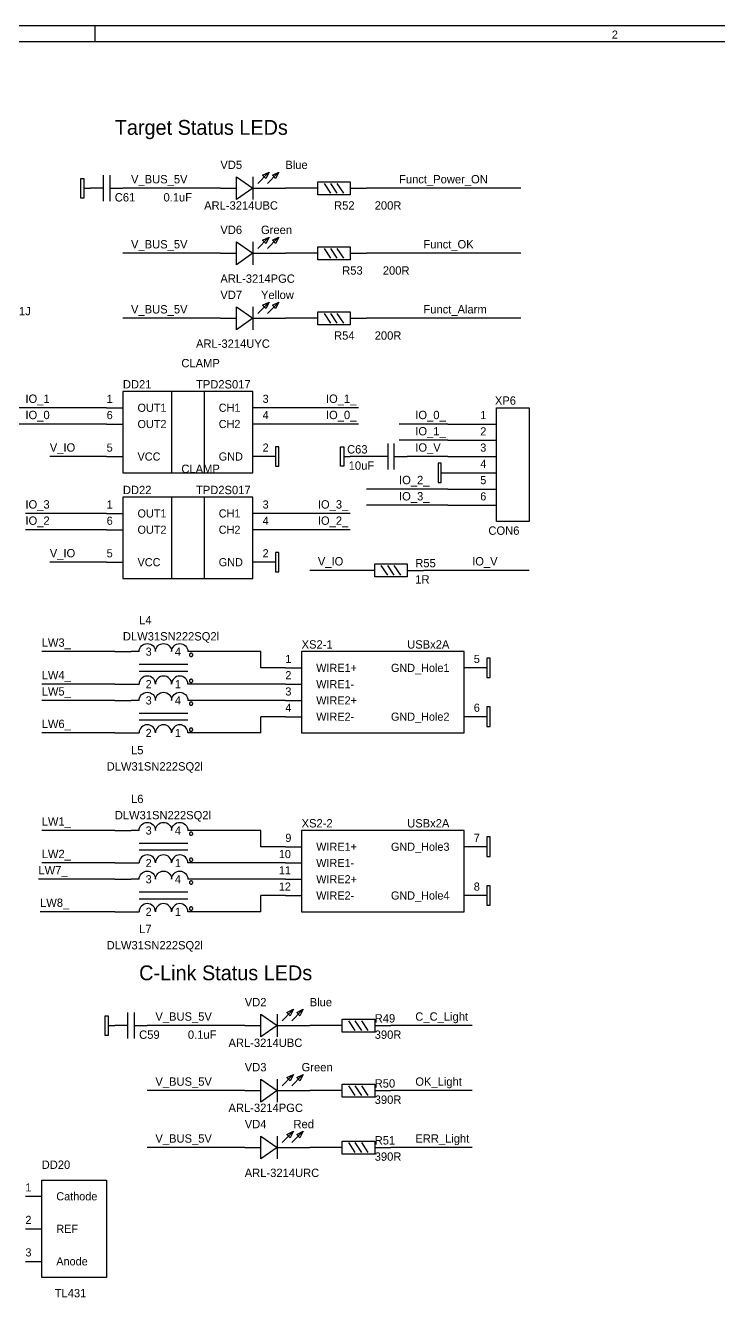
# Model space of a CAD drawing. Extents: x -0.1 to 32.2, y 0.1 to 20.3.
# Drawn here: x 18.85 to 23.12, y 12.4 to 20.3 of the extents above; entities that cross this region are included whole.
import ezdxf

# ---------------------------------------------------------------- set-up
doc = ezdxf.new("R2010")
doc.units = 0

msp = doc.modelspace()

# ---------------------------------------------------------------- linework, layer by layer
at = {"layer": 'PARTS'}
for p, q in [((19.35, 17.95), (19.45, 17.95)), ((20.35, 17.95), (20.25, 17.95)), ((19.35, 17.85), (19.45, 17.85)), ((20.35, 17.85), (20.25, 17.85)), ((21.45, 17.85), (21.75, 17.85)), ((21.45, 17.75), (21.75, 17.75)), ((19.35, 17.65), (19.45, 17.65)), ((20.35, 17.65), (20.25, 17.65)), ((21.45, 17.65), (21.75, 17.65)), ((21.45, 17.55), (21.75, 17.55)), ((21.45, 17.45), (21.75, 17.45)), ((19.35, 17.3), (19.45, 17.3)), ((20.35, 17.3), (20.25, 17.3)), ((21.45, 17.35), (21.75, 17.35)), ((19.35, 17.2), (19.45, 17.2)), ((20.35, 17.2), (20.25, 17.2)), ((19.35, 17), (19.45, 17)), ((20.35, 17), (20.25, 17)), ((19.4, 16.45), (19.5, 16.45)), ((20, 16.45), (19.9, 16.45)), ((20.45, 16.35), (20.55, 16.35)), ((21.65, 16.35), (21.55, 16.35)), ((19.4, 16.25), (19.5, 16.25)), ((20, 16.25), (19.9, 16.25)), ((20.45, 16.25), (20.55, 16.25)), ((19.4, 16.15), (19.5, 16.15)), ((20, 16.15), (19.9, 16.15)), ((20.45, 16.15), (20.55, 16.15)), ((20.45, 16.05), (20.55, 16.05)), ((21.65, 16.05), (21.55, 16.05)), ((19.4, 15.95), (19.5, 15.95)), ((20, 15.95), (19.9, 15.95)), ((19.4, 15.35), (19.5, 15.35)), ((20, 15.35), (19.9, 15.35)), ((20.45, 15.25), (20.55, 15.25)), ((21.65, 15.25), (21.55, 15.25)), ((19.4, 15.15), (19.5, 15.15)), ((20, 15.15), (19.9, 15.15)), ((20.45, 15.15), (20.55, 15.15)), ((19.4, 15.05), (19.5, 15.05)), ((20, 15.05), (19.9, 15.05)), ((20.45, 15.05), (20.55, 15.05)), ((20.45, 14.95), (20.55, 14.95)), ((21.65, 14.95), (21.55, 14.95)), ((19.4, 14.85), (19.5, 14.85)), ((20, 14.85), (19.9, 14.85)), ((18.85, 13.1), (18.95, 13.1)), ((18.85, 12.9), (18.95, 12.9)), ((18.85, 12.7), (18.95, 12.7))]:
    msp.add_line(p, q, dxfattribs=at)
for points in [[(19.19, 19.24), (19.19, 19.36)], [(19.19, 19.36), (19.21, 19.36)], [(19.21, 19.36), (19.21, 19.24)], [(19.33, 19.22), (19.33, 19.38)], [(19.37, 19.38), (19.37, 19.22)], [(20.25, 19.37), (20.25, 19.23)], [(20.34, 19.39), (20.28, 19.33)], [(20.4, 19.39), (20.34, 19.33)], [(19.21, 19.3), (19.25, 19.3)], [(19.33, 19.3), (19.25, 19.3)], [(19.37, 19.3), (19.45, 19.3)], [(20.05, 19.3), (20.15, 19.3)], [(20.25, 19.3), (20.45, 19.3)], [(20.65, 19.3), (20.55, 19.3)], [(20.65, 19.26), (20.65, 19.34)], [(20.65, 19.34), (20.85, 19.34)], [(20.73, 19.27), (20.69, 19.33)], [(20.77, 19.27), (20.73, 19.33)], [(20.81, 19.27), (20.77, 19.33)], [(20.85, 19.34), (20.85, 19.26)], [(20.85, 19.3), (20.95, 19.3)], [(19.21, 19.24), (19.19, 19.24)], [(20.85, 19.26), (20.65, 19.26)], [(20.25, 18.97), (20.25, 18.83)], [(20.34, 18.99), (20.28, 18.93)], [(20.4, 18.99), (20.34, 18.93)], [(20.05, 18.9), (20.15, 18.9)], [(20.25, 18.9), (20.45, 18.9)], [(20.65, 18.9), (20.55, 18.9)], [(20.65, 18.86), (20.65, 18.94)], [(20.65, 18.94), (20.85, 18.94)], [(20.73, 18.87), (20.69, 18.93)], [(20.77, 18.87), (20.73, 18.93)], [(20.81, 18.87), (20.77, 18.93)], [(20.85, 18.94), (20.85, 18.86)], [(20.85, 18.9), (20.95, 18.9)], [(20.85, 18.86), (20.65, 18.86)], [(20.25, 18.57), (20.25, 18.43)], [(20.34, 18.59), (20.28, 18.53)], [(20.4, 18.59), (20.34, 18.53)], [(20.05, 18.5), (20.15, 18.5)], [(20.25, 18.5), (20.45, 18.5)], [(20.65, 18.5), (20.55, 18.5)], [(20.65, 18.46), (20.65, 18.54)], [(20.65, 18.54), (20.85, 18.54)], [(20.73, 18.47), (20.69, 18.53)], [(20.77, 18.47), (20.73, 18.53)], [(20.81, 18.47), (20.77, 18.53)], [(20.85, 18.54), (20.85, 18.46)], [(20.85, 18.5), (20.95, 18.5)], [(20.85, 18.46), (20.65, 18.46)], [(19.75, 18.05), (19.75, 17.55)], [(19.95, 18.05), (19.95, 17.55)], [(20.41, 17.71), (20.39, 17.71)], [(20.39, 17.71), (20.39, 17.59)], [(20.41, 17.59), (20.41, 17.71)], [(20.79, 17.59), (20.79, 17.71)], [(20.79, 17.71), (20.81, 17.71)], [(20.81, 17.71), (20.81, 17.59)], [(21.08, 17.73), (21.08, 17.57)], [(21.12, 17.57), (21.12, 17.73)], [(20.39, 17.65), (20.35, 17.65)], [(20.81, 17.65), (20.85, 17.65)], [(21.08, 17.65), (21, 17.65)], [(21.12, 17.65), (21.2, 17.65)], [(21.39, 17.61), (21.39, 17.49)], [(21.41, 17.61), (21.39, 17.61)], [(21.41, 17.49), (21.41, 17.61)], [(20.39, 17.59), (20.41, 17.59)], [(20.81, 17.59), (20.79, 17.59)], [(21.41, 17.55), (21.45, 17.55)], [(21.39, 17.49), (21.41, 17.49)], [(19.75, 17.4), (19.75, 16.9)], [(19.95, 17.4), (19.95, 16.9)], [(20.41, 17.06), (20.39, 17.06)], [(20.39, 17.06), (20.39, 16.94)], [(20.41, 16.94), (20.41, 17.06)], [(20.39, 17), (20.35, 17)], [(21, 16.91), (21, 16.99)], [(21, 16.99), (21.2, 16.99)], [(21.08, 16.92), (21.04, 16.98)], [(21.12, 16.92), (21.08, 16.98)], [(21.16, 16.92), (21.12, 16.98)], [(21.2, 16.99), (21.2, 16.91)], [(20.39, 16.94), (20.41, 16.94)], [(21, 16.95), (20.9, 16.95)], [(21.2, 16.91), (21, 16.91)], [(21.2, 16.95), (21.3, 16.95)], [(19.55, 16.45), (19.5, 16.45)], [(19.9, 16.45), (19.85, 16.45)], [(19.85, 16.37), (19.55, 16.37)], [(21.69, 16.35), (21.65, 16.35)], [(21.71, 16.41), (21.69, 16.41)], [(21.69, 16.41), (21.69, 16.29)], [(21.71, 16.29), (21.71, 16.41)], [(19.55, 16.33), (19.85, 16.33)], [(21.69, 16.29), (21.71, 16.29)], [(19.5, 16.25), (19.55, 16.25)], [(19.9, 16.25), (19.85, 16.25)], [(19.55, 16.15), (19.5, 16.15)], [(19.9, 16.15), (19.85, 16.15)], [(21.71, 16.11), (21.69, 16.11)], [(21.69, 16.11), (21.69, 15.99)], [(21.71, 15.99), (21.71, 16.11)], [(19.85, 16.07), (19.55, 16.07)], [(19.55, 16.03), (19.85, 16.03)], [(21.69, 16.05), (21.65, 16.05)], [(19.5, 15.95), (19.55, 15.95)], [(19.9, 15.95), (19.85, 15.95)], [(21.69, 15.99), (21.71, 15.99)], [(19.55, 15.35), (19.5, 15.35)], [(19.9, 15.35), (19.85, 15.35)], [(19.85, 15.27), (19.55, 15.27)], [(21.69, 15.25), (21.65, 15.25)], [(21.71, 15.31), (21.69, 15.31)], [(21.69, 15.31), (21.69, 15.19)], [(21.71, 15.19), (21.71, 15.31)], [(19.55, 15.23), (19.85, 15.23)], [(21.69, 15.19), (21.71, 15.19)], [(19.5, 15.15), (19.55, 15.15)], [(19.9, 15.15), (19.85, 15.15)], [(19.55, 15.05), (19.5, 15.05)], [(19.9, 15.05), (19.85, 15.05)], [(21.71, 15.01), (21.69, 15.01)], [(21.69, 15.01), (21.69, 14.89)], [(21.71, 14.89), (21.71, 15.01)], [(19.85, 14.97), (19.55, 14.97)], [(19.55, 14.93), (19.85, 14.93)], [(21.69, 14.95), (21.65, 14.95)], [(19.5, 14.85), (19.55, 14.85)], [(19.9, 14.85), (19.85, 14.85)], [(21.69, 14.89), (21.71, 14.89)], [(19.48, 14.07), (19.48, 14.23)], [(19.52, 14.23), (19.52, 14.07)], [(20.4, 14.22), (20.4, 14.08)], [(20.49, 14.24), (20.43, 14.18)], [(20.55, 14.24), (20.49, 14.18)], [(19.34, 14.09), (19.34, 14.21)], [(19.34, 14.21), (19.36, 14.21)], [(19.36, 14.21), (19.36, 14.09)], [(19.36, 14.15), (19.4, 14.15)], [(19.48, 14.15), (19.4, 14.15)], [(19.52, 14.15), (19.6, 14.15)], [(20.2, 14.15), (20.3, 14.15)], [(20.4, 14.15), (20.6, 14.15)], [(20.8, 14.15), (20.7, 14.15)], [(20.8, 14.11), (20.8, 14.19)], [(20.8, 14.19), (21, 14.19)], [(20.88, 14.12), (20.84, 14.18)], [(20.92, 14.12), (20.88, 14.18)], [(20.96, 14.12), (20.92, 14.18)], [(21, 14.19), (21, 14.11)], [(21, 14.15), (21.1, 14.15)], [(19.36, 14.09), (19.34, 14.09)], [(21, 14.11), (20.8, 14.11)], [(20.4, 13.82), (20.4, 13.68)], [(20.49, 13.84), (20.43, 13.78)], [(20.55, 13.84), (20.49, 13.78)], [(20.2, 13.75), (20.3, 13.75)], [(20.4, 13.75), (20.6, 13.75)], [(20.8, 13.75), (20.7, 13.75)], [(20.8, 13.71), (20.8, 13.79)], [(20.8, 13.79), (21, 13.79)], [(20.88, 13.72), (20.84, 13.78)], [(20.92, 13.72), (20.88, 13.78)], [(20.96, 13.72), (20.92, 13.78)], [(21, 13.79), (21, 13.71)], [(21, 13.75), (21.1, 13.75)], [(21, 13.71), (20.8, 13.71)], [(20.4, 13.47), (20.4, 13.33)], [(20.49, 13.49), (20.43, 13.43)], [(20.55, 13.49), (20.49, 13.43)], [(20.8, 13.36), (20.8, 13.44)], [(20.8, 13.44), (21, 13.44)], [(20.88, 13.37), (20.84, 13.43)], [(20.92, 13.37), (20.88, 13.43)], [(20.96, 13.37), (20.92, 13.43)], [(21, 13.44), (21, 13.36)], [(20.2, 13.4), (20.3, 13.4)], [(20.4, 13.4), (20.6, 13.4)], [(20.8, 13.4), (20.7, 13.4)], [(21, 13.36), (20.8, 13.36)], [(21, 13.4), (21.1, 13.4)]]:
    msp.add_lwpolyline(points, dxfattribs=at)
for points in [[(20.25, 19.3), (20.25, 19.3), (20.15, 19.23), (20.15, 19.37), (20.25, 19.3)], [(20.31, 19.38), (20.31, 19.38), (20.35, 19.4), (20.33, 19.36), (20.31, 19.38)], [(20.37, 19.38), (20.37, 19.38), (20.41, 19.4), (20.39, 19.36), (20.37, 19.38)], [(20.25, 18.9), (20.25, 18.9), (20.15, 18.83), (20.15, 18.97), (20.25, 18.9)], [(20.31, 18.98), (20.31, 18.98), (20.35, 19), (20.33, 18.96), (20.31, 18.98)], [(20.37, 18.98), (20.37, 18.98), (20.41, 19), (20.39, 18.96), (20.37, 18.98)], [(20.25, 18.5), (20.25, 18.5), (20.15, 18.43), (20.15, 18.57), (20.25, 18.5)], [(20.31, 18.58), (20.31, 18.58), (20.35, 18.6), (20.33, 18.56), (20.31, 18.58)], [(20.37, 18.58), (20.37, 18.58), (20.41, 18.6), (20.39, 18.56), (20.37, 18.58)], [(20.25, 18.05), (19.45, 18.05), (19.45, 17.55), (20.25, 17.55)], [(21.75, 17.95), (21.95, 17.95), (21.95, 17.25), (21.75, 17.25)], [(20.25, 17.4), (19.45, 17.4), (19.45, 16.9), (20.25, 16.9)], [(21.55, 16.45), (20.55, 16.45), (20.55, 15.95), (21.55, 15.95)], [(21.55, 15.35), (20.55, 15.35), (20.55, 14.85), (21.55, 14.85)], [(20.4, 14.15), (20.4, 14.15), (20.3, 14.08), (20.3, 14.22), (20.4, 14.15)], [(20.46, 14.23), (20.46, 14.23), (20.5, 14.25), (20.48, 14.21), (20.46, 14.23)], [(20.52, 14.23), (20.52, 14.23), (20.56, 14.25), (20.54, 14.21), (20.52, 14.23)], [(20.4, 13.75), (20.4, 13.75), (20.3, 13.68), (20.3, 13.82), (20.4, 13.75)], [(20.46, 13.83), (20.46, 13.83), (20.5, 13.85), (20.48, 13.81), (20.46, 13.83)], [(20.52, 13.83), (20.52, 13.83), (20.56, 13.85), (20.54, 13.81), (20.52, 13.83)], [(20.4, 13.4), (20.4, 13.4), (20.3, 13.33), (20.3, 13.47), (20.4, 13.4)], [(20.46, 13.48), (20.46, 13.48), (20.5, 13.5), (20.48, 13.46), (20.46, 13.48)], [(20.52, 13.48), (20.52, 13.48), (20.56, 13.5), (20.54, 13.46), (20.52, 13.48)], [(18.95, 13.2), (19.35, 13.2), (19.35, 12.6), (18.95, 12.6)]]:
    msp.add_lwpolyline(points, close=True, dxfattribs=at)
for points in [[(19.55, 16.45, -1), (19.65, 16.45)], [(19.65, 16.45, -1), (19.75, 16.45)], [(19.75, 16.45, -1), (19.85, 16.45)], [(19.65, 16.25, 1), (19.55, 16.25)], [(19.75, 16.25, 1), (19.65, 16.25)], [(19.85, 16.25, 1), (19.75, 16.25)], [(19.55, 16.15, -1), (19.65, 16.15)], [(19.65, 16.15, -1), (19.75, 16.15)], [(19.75, 16.15, -1), (19.85, 16.15)], [(19.65, 15.95, 1), (19.55, 15.95)], [(19.75, 15.95, 1), (19.65, 15.95)], [(19.85, 15.95, 1), (19.75, 15.95)], [(19.55, 15.35, -1), (19.65, 15.35)], [(19.65, 15.35, -1), (19.75, 15.35)], [(19.75, 15.35, -1), (19.85, 15.35)], [(19.65, 15.15, 1), (19.55, 15.15)], [(19.75, 15.15, 1), (19.65, 15.15)], [(19.85, 15.15, 1), (19.75, 15.15)], [(19.55, 15.05, -1), (19.65, 15.05)], [(19.65, 15.05, -1), (19.75, 15.05)], [(19.75, 15.05, -1), (19.85, 15.05)], [(19.65, 14.85, 1), (19.55, 14.85)], [(19.75, 14.85, 1), (19.65, 14.85)], [(19.85, 14.85, 1), (19.75, 14.85)]]:
    msp.add_lwpolyline(points, format="xyb", dxfattribs=at)
for points in [[(19.88, 16.43, 0.0985), (19.8792, 16.4338, 0.0985), (19.8771, 16.4371, 0.0985), (19.8738, 16.4392, 0.0985), (19.87, 16.44, 0.0985), (19.8662, 16.4392, 0.0985), (19.8629, 16.4371, 0.0985), (19.8608, 16.4338, 0.0985), (19.86, 16.43, 0.0985), (19.8608, 16.4262, 0.0985), (19.8629, 16.4229, 0.0985), (19.8662, 16.4208, 0.0985), (19.87, 16.42, 0.0985), (19.8738, 16.4208, 0.0985), (19.8771, 16.4229, 0.0985), (19.8792, 16.4262, 0.0985)], [(19.88, 16.27, 0.0985), (19.8792, 16.2738, 0.0985), (19.8771, 16.2771, 0.0985), (19.8738, 16.2792, 0.0985), (19.87, 16.28, 0.0985), (19.8662, 16.2792, 0.0985), (19.8629, 16.2771, 0.0985), (19.8608, 16.2738, 0.0985), (19.86, 16.27, 0.0985), (19.8608, 16.2662, 0.0985), (19.8629, 16.2629, 0.0985), (19.8662, 16.2608, 0.0985), (19.87, 16.26, 0.0985), (19.8738, 16.2608, 0.0985), (19.8771, 16.2629, 0.0985), (19.8792, 16.2662, 0.0985)], [(19.88, 16.13, 0.0985), (19.8792, 16.1338, 0.0985), (19.8771, 16.1371, 0.0985), (19.8738, 16.1392, 0.0985), (19.87, 16.14, 0.0985), (19.8662, 16.1392, 0.0985), (19.8629, 16.1371, 0.0985), (19.8608, 16.1338, 0.0985), (19.86, 16.13, 0.0985), (19.8608, 16.1262, 0.0985), (19.8629, 16.1229, 0.0985), (19.8662, 16.1208, 0.0985), (19.87, 16.12, 0.0985), (19.8738, 16.1208, 0.0985), (19.8771, 16.1229, 0.0985), (19.8792, 16.1262, 0.0985)], [(19.88, 15.97, 0.0985), (19.8792, 15.9738, 0.0985), (19.8771, 15.9771, 0.0985), (19.8738, 15.9792, 0.0985), (19.87, 15.98, 0.0985), (19.8662, 15.9792, 0.0985), (19.8629, 15.9771, 0.0985), (19.8608, 15.9738, 0.0985), (19.86, 15.97, 0.0985), (19.8608, 15.9662, 0.0985), (19.8629, 15.9629, 0.0985), (19.8662, 15.9608, 0.0985), (19.87, 15.96, 0.0985), (19.8738, 15.9608, 0.0985), (19.8771, 15.9629, 0.0985), (19.8792, 15.9662, 0.0985)], [(19.88, 15.33, 0.0985), (19.8792, 15.3338, 0.0985), (19.8771, 15.3371, 0.0985), (19.8738, 15.3392, 0.0985), (19.87, 15.34, 0.0985), (19.8662, 15.3392, 0.0985), (19.8629, 15.3371, 0.0985), (19.8608, 15.3338, 0.0985), (19.86, 15.33, 0.0985), (19.8608, 15.3262, 0.0985), (19.8629, 15.3229, 0.0985), (19.8662, 15.3208, 0.0985), (19.87, 15.32, 0.0985), (19.8738, 15.3208, 0.0985), (19.8771, 15.3229, 0.0985), (19.8792, 15.3262, 0.0985)], [(19.88, 15.17, 0.0985), (19.8792, 15.1738, 0.0985), (19.8771, 15.1771, 0.0985), (19.8738, 15.1792, 0.0985), (19.87, 15.18, 0.0985), (19.8662, 15.1792, 0.0985), (19.8629, 15.1771, 0.0985), (19.8608, 15.1738, 0.0985), (19.86, 15.17, 0.0985), (19.8608, 15.1662, 0.0985), (19.8629, 15.1629, 0.0985), (19.8662, 15.1608, 0.0985), (19.87, 15.16, 0.0985), (19.8738, 15.1608, 0.0985), (19.8771, 15.1629, 0.0985), (19.8792, 15.1662, 0.0985)], [(19.88, 15.03, 0.0985), (19.8792, 15.0338, 0.0985), (19.8771, 15.0371, 0.0985), (19.8738, 15.0392, 0.0985), (19.87, 15.04, 0.0985), (19.8662, 15.0392, 0.0985), (19.8629, 15.0371, 0.0985), (19.8608, 15.0338, 0.0985), (19.86, 15.03, 0.0985), (19.8608, 15.0262, 0.0985), (19.8629, 15.0229, 0.0985), (19.8662, 15.0208, 0.0985), (19.87, 15.02, 0.0985), (19.8738, 15.0208, 0.0985), (19.8771, 15.0229, 0.0985), (19.8792, 15.0262, 0.0985)], [(19.88, 14.87, 0.0985), (19.8792, 14.8738, 0.0985), (19.8771, 14.8771, 0.0985), (19.8738, 14.8792, 0.0985), (19.87, 14.88, 0.0985), (19.8662, 14.8792, 0.0985), (19.8629, 14.8771, 0.0985), (19.8608, 14.8738, 0.0985), (19.86, 14.87, 0.0985), (19.8608, 14.8662, 0.0985), (19.8629, 14.8629, 0.0985), (19.8662, 14.8608, 0.0985), (19.87, 14.86, 0.0985), (19.8738, 14.8608, 0.0985), (19.8771, 14.8629, 0.0985), (19.8792, 14.8662, 0.0985)]]:
    msp.add_lwpolyline(points, format="xyb", close=True, dxfattribs=at)
at = {"layer": 'TITLE'}
for points in [[(-0.1, 0.1), (32.1, 0.1), (32.1, 20.3), (-0.1, 20.3)], [(0, 0.2), (32, 0.2), (32, 20.2), (0, 20.2)]]:
    msp.add_lwpolyline(points, close=True, dxfattribs=at)
msp.add_lwpolyline([(19.28, 20.2), (19.28, 20.3)], dxfattribs=at)
at = {"layer": 'WIRE'}
for points in [[(20.05, 19.3), (19.45, 19.3)], [(20.55, 19.3), (20.45, 19.3)], [(21.9, 19.3), (20.95, 19.3)], [(20.05, 18.9), (19.45, 18.9)], [(20.55, 18.9), (20.45, 18.9)], [(21.9, 18.9), (20.95, 18.9)], [(20.05, 18.5), (19.45, 18.5)], [(20.55, 18.5), (20.45, 18.5)], [(21.9, 18.5), (20.95, 18.5)], [(19.35, 17.95), (18.8, 17.95)], [(20.9, 17.95), (20.35, 17.95)], [(19.35, 17.85), (18.8, 17.85)], [(20.9, 17.85), (20.35, 17.85)], [(21.45, 17.85), (21.15, 17.85)], [(21.45, 17.75), (21.15, 17.75)], [(19.35, 17.65), (19, 17.65)], [(21, 17.65), (20.85, 17.65)], [(21.45, 17.65), (21.2, 17.65)], [(21.45, 17.45), (20.95, 17.45)], [(19.35, 17.3), (18.85, 17.3)], [(20.85, 17.3), (20.35, 17.3)], [(21.45, 17.35), (20.95, 17.35)], [(19.35, 17.2), (18.85, 17.2)], [(20.85, 17.2), (20.35, 17.2)], [(19.35, 17), (19, 17)], [(20.9, 16.95), (20.6, 16.95)], [(21.95, 16.95), (21.3, 16.95)], [(19.4, 16.45), (18.95, 16.45)], [(20.3, 16.45), (20, 16.45)], [(20.3, 16.35), (20.3, 16.45)], [(20.45, 16.35), (20.3, 16.35)], [(19.4, 16.25), (18.95, 16.25)], [(20.45, 16.25), (20, 16.25)], [(19.4, 16.15), (18.95, 16.15)], [(20.45, 16.15), (20, 16.15)], [(20.45, 16.05), (20.3, 16.05)], [(20.3, 15.95), (20.3, 16.05)], [(19.4, 15.95), (18.95, 15.95)], [(20.3, 15.95), (20, 15.95)], [(19.4, 15.35), (18.95, 15.35)], [(20.3, 15.35), (20, 15.35)], [(20.3, 15.25), (20.3, 15.35)], [(20.45, 15.25), (20.3, 15.25)], [(19.4, 15.15), (18.95, 15.15)], [(20.45, 15.15), (20, 15.15)], [(19.4, 15.05), (18.93, 15.05)], [(20.45, 15.05), (20, 15.05)], [(20.45, 14.95), (20.3, 14.95)], [(20.3, 14.85), (20.3, 14.95)], [(19.4, 14.85), (18.94, 14.85)], [(20.3, 14.85), (20, 14.85)], [(20.2, 14.15), (19.6, 14.15)], [(20.7, 14.15), (20.6, 14.15)], [(21.6, 14.15), (21.1, 14.15)], [(20.2, 13.75), (19.6, 13.75)], [(20.7, 13.75), (20.6, 13.75)], [(21.6, 13.75), (21.1, 13.75)], [(20.2, 13.4), (19.6, 13.4)], [(20.7, 13.4), (20.6, 13.4)], [(21.6, 13.4), (21.1, 13.4)]]:
    msp.add_lwpolyline(points, dxfattribs=at)

# ---------------------------------------------------------------- texts
at = {"layer": 'COMMENTS'}
for s, height, p in [('Target Status LEDs', 0.0913, (19.4, 19.6287)), ('Blue', 0.0514, (20.45, 19.4186)), ('Green', 0.0514, (20.3, 19.0186)), ('Yellow', 0.0514, (20.3, 18.6186)), ('C-Link Status LEDs', 0.0913, (19.55, 14.4287)), ('Blue', 0.0514, (20.6, 14.2686)), ('Green', 0.0514, (20.55, 13.8686)), ('Red', 0.0514, (20.5, 13.5186))]:
    msp.add_text(s, height=height, dxfattribs=at).set_placement(p)
at = {"layer": 'PARTS'}
for s, p in [('1', (19.35, 17.98)), ('3', (20.31, 17.98)), ('6', (19.35, 17.88)), ('OUT1', (19.54, 17.925)), ('CH1', (20.04, 17.925)), ('4', (20.31, 17.88)), ('1', (21.65, 17.88)), ('OUT2', (19.54, 17.825)), ('CH2', (20.04, 17.825)), ('2', (21.65, 17.78)), ('5', (19.35, 17.68)), ('2', (20.31, 17.68)), ('3', (21.65, 17.68)), ('VCC', (19.54, 17.625)), ('GND', (20.04, 17.625)), ('4', (21.65, 17.58)), ('5', (21.65, 17.48)), ('1', (19.35, 17.33)), ('3', (20.31, 17.33)), ('6', (21.65, 17.38)), ('OUT1', (19.54, 17.275)), ('CH1', (20.04, 17.275)), ('6', (19.35, 17.23)), ('OUT2', (19.54, 17.175)), ('CH2', (20.04, 17.175)), ('4', (20.31, 17.23)), ('5', (19.35, 17.03)), ('2', (20.31, 17.03)), ('VCC', (19.54, 16.975)), ('GND', (20.04, 16.975)), ('3', (19.59, 16.425)), ('4', (19.77, 16.425)), ('1', (20.45, 16.38)), ('5', (21.61, 16.38)), ('WIRE1+', (20.64, 16.325)), ('GND_Hole1', (21.1, 16.325)), ('2', (19.59, 16.225)), ('1', (19.77, 16.225)), ('2', (20.45, 16.28)), ('WIRE1-', (20.64, 16.225)), ('3', (20.45, 16.18)), ('3', (19.59, 16.125)), ('4', (19.77, 16.125)), ('4', (20.45, 16.08)), ('WIRE2+', (20.64, 16.125)), ('6', (21.61, 16.08)), ('WIRE2-', (20.64, 16.025)), ('GND_Hole2', (21.1, 16.025)), ('2', (19.59, 15.925)), ('1', (19.77, 15.925)), ('3', (19.59, 15.325)), ('4', (19.77, 15.325)), ('9', (20.45, 15.28)), ('7', (21.61, 15.28)), ('WIRE1+', (20.64, 15.225)), ('GND_Hole3', (21.1, 15.225)), ('2', (19.59, 15.125)), ('1', (19.77, 15.125)), ('10', (20.41, 15.18)), ('WIRE1-', (20.64, 15.125)), ('11', (20.41, 15.08)), ('3', (19.59, 15.025)), ('4', (19.77, 15.025)), ('12', (20.41, 14.98)), ('WIRE2+', (20.64, 15.025)), ('8', (21.61, 14.98)), ('WIRE2-', (20.64, 14.925)), ('GND_Hole4', (21.1, 14.925)), ('2', (19.59, 14.825)), ('1', (19.77, 14.825)), ('1', (18.85, 13.13)), ('Cathode', (19.04, 13.075)), ('2', (18.85, 12.93)), ('REF', (19.04, 12.875)), ('3', (18.85, 12.73)), ('Anode', (19.04, 12.675))]:
    msp.add_text(s, height=0.05, dxfattribs=at).set_placement(p)
at = {"layer": 'PARTTEXT'}
for s, p in [('VD5', (20.05, 19.4186)), ('C61', (19.4, 19.2186)), ('0.1uF', (19.7, 19.2186)), ('ARL-3214UBC', (19.95, 19.1686)), ('R52', (20.75, 19.1686)), ('200R', (21, 19.1686)), ('VD6', (20.05, 19.0186)), ('R53', (20.8, 18.7686)), ('200R', (21.05, 18.7686)), ('ARL-3214PGC', (20.05, 18.7186)), ('VD7', (20.05, 18.6186)), ('USBB-1J', (18.6, 18.5186)), ('R54', (20.75, 18.3686)), ('200R', (21, 18.3686)), ('ARL-3214UYC', (19.9, 18.3186)), ('CLAMP', (19.81, 18.1986)), ('DD21', (19.45, 18.0686)), ('TPD2S017', (19.9, 18.0686)), ('XP6', (21.74, 17.9686)), ('C63', (20.83, 17.6686)), ('10uF', (20.84, 17.5686)), ('CLAMP', (19.81, 17.5486)), ('DD22', (19.45, 17.4186)), ('TPD2S017', (19.9, 17.4186)), ('CON6', (21.7, 17.1686)), ('R55', (21.25, 16.9686)), ('1R', (21.25, 16.8686)), ('L4', (19.55, 16.6186)), ('DLW31SN222SQ2l', (19.45, 16.5186)), ('XS2-1', (20.55, 16.4686)), ('USBx2A', (21.2, 16.4686)), ('L5', (19.5, 15.8186)), ('DLW31SN222SQ2l', (19.35, 15.7186)), ('L6', (19.5, 15.5186)), ('DLW31SN222SQ2l', (19.4, 15.4186)), ('XS2-2', (20.55, 15.3686)), ('USBx2A', (21.2, 15.3686)), ('L7', (19.55, 14.7186)), ('DLW31SN222SQ2l', (19.35, 14.6186)), ('VD2', (20.2, 14.2686)), ('R49', (21, 14.1686)), ('C59', (19.55, 14.0686)), ('0.1uF', (19.85, 14.0686)), ('ARL-3214UBC', (20.1, 14.0186)), ('390R', (21, 14.0686)), ('VD3', (20.2, 13.8686)), ('R50', (21, 13.7686)), ('ARL-3214PGC', (20.1, 13.6186)), ('390R', (21, 13.6686)), ('VD4', (20.2, 13.5186)), ('R51', (21, 13.4186)), ('390R', (21, 13.3186)), ('DD20', (18.95, 13.2686)), ('ARL-3214URC', (20.2, 13.2186)), ('TL431', (19.03, 12.4786))]:
    msp.add_text(s, height=0.0514, dxfattribs=at).set_placement(p)
at = {"layer": 'TITLE'}
msp.add_text('2', height=0.05, dxfattribs=at).set_placement((22.46, 20.22))
at = {"layer": 'WIRETEXT'}
for s, p in [('V_BUS_5V', (19.5, 19.33)), ('Funct_Power_ON', (21.15, 19.33)), ('V_BUS_5V', (19.5, 18.93)), ('Funct_OK', (21.3, 18.93)), ('V_BUS_5V', (19.5, 18.53)), ('Funct_Alarm', (21.3, 18.53)), ('IO_1', (18.85, 17.98)), ('IO_1_', (20.7, 17.98)), ('IO_0', (18.85, 17.88)), ('IO_0_', (20.7, 17.88)), ('IO_0_', (21.25, 17.88)), ('IO_1_', (21.25, 17.78)), ('V_IO', (19, 17.68)), ('IO_V', (21.25, 17.68)), ('IO_2_', (21.15, 17.48)), ('IO_3', (18.85, 17.33)), ('IO_3_', (20.65, 17.33)), ('IO_3_', (21.15, 17.38)), ('IO_2', (18.85, 17.23)), ('IO_2_', (20.65, 17.23)), ('V_IO', (19, 17.03)), ('V_IO', (20.65, 16.98)), ('IO_V', (21.6, 16.98)), ('LW3_', (18.95, 16.48)), ('LW4_', (18.95, 16.28)), ('LW5_', (18.95, 16.18)), ('LW6_', (18.95, 15.98)), ('LW1_', (18.95, 15.38)), ('LW2_', (18.95, 15.18)), ('LW7_', (18.93, 15.08)), ('LW8_', (18.94, 14.88)), ('V_BUS_5V', (19.65, 14.18)), ('C_C_Light', (21.25, 14.18)), ('V_BUS_5V', (19.65, 13.78)), ('OK_Light', (21.25, 13.78)), ('V_BUS_5V', (19.65, 13.43)), ('ERR_Light', (21.25, 13.43))]:
    msp.add_text(s, height=0.0514, dxfattribs=at).set_placement(p)

doc.saveas('drawing.dxf')
